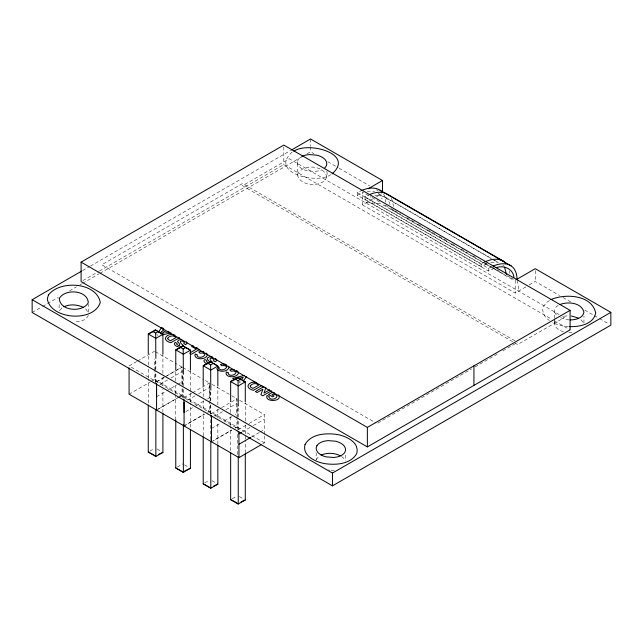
<?xml version="1.0" encoding="UTF-8"?>
<svg xmlns="http://www.w3.org/2000/svg" width="643" height="643" viewBox="0 0 643 643"><rect width="100%" height="100%" fill="white"/><g stroke="black" fill="none" stroke-linecap="round" stroke-linejoin="round"><path stroke-width="0.48" stroke-dasharray="3.21 2.41" d="M148.26 403.04L148.26 379.024M148.26 378.02L148.26 366.012M148.26 365.007L148.26 354.004M151.177 381.428L154.577 379.458L154.577 371.67M154.577 370.698L154.577 359.011M155.301 382.963L155.301 370.955M155.301 369.95L155.301 358.939M155.855 382.408L155.855 373.398M155.855 369.395L155.855 359.389M162.904 412.364L162.904 389.353M162.904 385.342L162.904 377.337M162.904 373.334L162.904 355.322M175.772 419.927L175.772 394.906M175.772 393.902L175.772 381.894M175.772 380.897L175.772 370.882M180.386 396.329L182.09 395.349L182.09 388.533M182.09 384.635L182.09 367.105L165.09 376.919M182.813 397.84L182.813 385.832M182.813 384.835L182.813 375.825M183.368 398.29L183.368 387.279M183.368 386.282L183.368 375.271M190.416 427.249L190.416 403.233M190.416 402.229L190.416 370.207M203.212 435.769L203.212 412.75M203.212 408.747L203.212 400.734M203.212 396.731L203.212 386.724M209.53 411.19L207.826 412.171L209.53 411.19L209.53 382.947L202.666 378.984M210.253 439.708L210.253 414.687M210.253 413.682L210.253 404.68M210.253 400.677L210.253 390.663M210.808 414.132L210.808 402.124M210.808 401.119L210.808 391.113M217.848 444.088L217.848 422.073M217.848 418.071L217.848 409.061M217.848 405.058L217.848 387.046M230.644 450.606L230.644 426.582M230.644 425.586L230.644 413.578M230.644 412.573L230.644 401.57M236.962 427.024L235.266 428.013L236.962 427.024L236.962 419.236M236.962 418.432L236.962 398.789L230.106 394.826M237.693 454.545L237.693 430.529M237.693 429.524L237.693 417.516M237.693 416.511L237.693 406.505M238.248 429.974L238.248 417.966M238.248 416.961L238.248 406.955M245.288 452.929L245.288 439.916M245.288 438.92L245.288 434.909M245.288 433.912L245.288 421.904M245.288 420.9L245.288 402.888M262.706 443.855L264.402 442.866L264.402 435.231M264.402 434.274L264.402 414.631L239.534 400.276M583.94 323.083L583.948 316.123M88.429 312.16L88.453 304.42M182.017 383.847L182.017 367.065L175.153 363.102M192.522 392.76L209.53 382.947L209.53 397.824L205.286 400.284M221.658 407.622L236.962 398.789L236.962 413.666L235.266 414.647M554.491 318.518C554.604 314.106 553.157 307.909 558.1 305.489M316.493 459.753L316.911 458.531L319.675 455.943M563.421 331.692C559.426 330.615 554.764 327.986 554.491 323.389L555.078 321.227M326.813 171.118C330.743 188.166 299.638 188.52 297.42 174.566L297.42 161.779L298.183 159.649A13.222 7.636 0 0 1 301.511 156.659M297.42 174.566C301.961 163.467 324.602 165.002 326.813 177.018M59.823 310.312L62.315 307.571M88.34 315.335C86.066 320.769 79.234 322.006 73.953 321.813M240.41 380.785L239.252 382.231L240.611 383.019M292.147 152.094C268.428 172.967 318.14 184.951 331.217 174.325M549.468 300.57L546.574 302.515L543.777 306.036L542.708 309.926L543.456 313.921L545.947 317.746L549.355 320.576M156.587 396.707L165.91 391.29M166.754 390.799L176.929 384.892M177.773 384.401L182.017 381.942M156.587 410.073L177.773 397.768M178.625 397.27L182.017 395.3M185.795 411.608L192.57 407.67M195.962 405.701L204.442 400.774M184.099 425.955L204.442 414.14L184.019 425.915M211.531 428.431L220.01 423.512M224.246 421.044L231.882 416.616M211.531 441.797L231.882 429.982L213.163 440.768M251.686 436.886L259.314 432.458M260.166 431.967L264.402 429.5M82.609 270.566L89.57 266.548M90.438 266.041L290.532 150.518M82.834 280.629L98.5 271.587M99.368 271.089L283.82 164.592L551.003 318.848M32.15 312.482L41.723 306.96M42.591 306.454L58.248 297.412M69.557 290.885L76.517 286.866M79.997 284.857L81.741 283.852M82.609 283.354L99.135 273.805M100.011 273.307L301.84 156.779M307.065 153.765L310.537 151.756L314.009 153.757M368.535 195.576L362.459 192.072L362.459 204.852L373.028 198.751M376.468 196.766L381.629 193.792M136.726 361.527L129.074 365.947L238.899 429.355L245.698 425.425M137.57 361.036L154.577 351.223M129.074 394.191L150.325 381.918M156.506 381.789L165.862 376.388M166.714 375.898L182.017 367.065M156.587 381.829L164.238 377.409M158.282 409.093L179.542 396.819M184.019 397.671L191.67 393.251M211.459 413.513L220.814 408.112M149.827 451.177L154.521 448.46M249.098 423.464L264.402 414.631M177.339 467.059L182.813 463.9M362.459 204.852L515.204 293.047L525.773 286.939M529.213 284.953L535.233 281.481L559.571 295.531M204.771 482.901L209.473 480.192M232.211 498.743L236.905 496.026M377.771 423.07L471.576 368.913M475.048 366.912L499.37 352.87M502.842 350.861L517.607 342.341M159.922 384.337L167.598 379.933M171.006 377.971L182.09 371.606M187.434 400.219L195.11 395.815M198.518 393.854L209.602 387.496M214.866 416.061L222.542 411.657M225.958 409.695L237.042 403.338M242.307 431.903L249.982 427.499M253.39 425.537L264.474 419.172M494.338 268.34L488.527 271.024L357.387 195.303L357.387 192.611L361.101 190.698M357.387 195.303L362.371 192.948M486.855 263.823L481.052 266.499L365.031 199.515L365.031 196.822L368.744 194.909M365.031 199.515L370.834 196.838M365.031 196.822L481.052 263.799L484.758 261.894M357.387 192.611L488.527 268.324L492.241 266.411M563.839 316.179L568.886 315.777M367.185 191.501L370.183 191.172L374.652 191.751M374.829 195.705L380.616 195.536L385.334 197.288L490.963 258.269M490.842 262.69L496.629 262.521M334.368 470.218L330.542 470.29M568.878 332.688L572.696 332.616M366.148 202.722L382.175 203.453M569.095 319.917L565.293 319.442L558.719 316.927M568.597 326.676L561.757 325.76L555.423 323.871L552.345 322.312M328.372 470.001L329.996 470.25M327.874 161.763L338.282 167.767M339.142 168.273L369.484 185.787M376.42 189.789L378.148 190.786M563.043 297.54L570.871 302.057M584.776 310.087L593.465 315.102M594.333 315.6L598.681 318.108M599.549 318.615L609.114 324.136M494.427 260.27L498.759 262.77M378.566 193.583L491.469 258.767M492.337 259.266L498.413 262.778M502.762 265.286L504.498 266.282M372.008 197.578L379.812 202.087M385.02 205.093L390.229 208.107M391.097 208.605L393.701 210.108M394.569 210.607L400.645 214.119M406.722 217.623L414.534 222.132M417.998 224.134L422.338 226.641M427.547 229.647L435.359 234.156M438.831 236.166L446.644 240.675M451.852 243.681L455.324 245.682M461.393 249.195L467.469 252.699M472.677 255.705L476.15 257.706M484.83 262.722L488.302 264.723M491.774 266.724L502.183 272.745M507.391 275.751L509.995 277.254M510.863 277.752L513.468 279.255M390.623 209.007L506.644 275.992M382.987 204.804L514.127 280.517M559.169 314.556L289.286 158.741L242.515 185.739L514.135 342.558M562.641 316.557L564.377 317.562L517.607 344.56L515.003 343.057M554.475 320.849L570.092 329.867M515.003 340.838L242.515 183.52L101.811 264.755L376.034 423.07M156.739 334.593L158.065 335.357M155.437 351.713L174.301 362.604M182.95 367.603L201.814 378.494M212.102 384.434L229.246 394.328M154.577 379.458L264.402 442.866M156.988 448.991L161.216 451.426M184.501 464.873L188.729 467.308M211.941 480.715L216.161 483.15M239.381 496.549L243.601 498.992M341.537 456.434L343.804 458.322L345.195 460.444M580.942 319.724L583.531 322.85M385.334 197.288L388.677 200.849L390.188 205.053M378.317 193.599L381.034 196.637L382.111 199.025M85.68 308.913L88.019 312.136M556.404 315.062L554.957 312.948L554.491 310.73M216.739 369.13L216.217 368.013M391.306 198.301L392.503 200.946L393.412 206.524M383.662 194.09L384.86 196.742L385.768 202.312M517.454 280.308L518.901 290.909M297.42 161.779L297.661 164.005L298.882 166.151A16.38 9.46 0 0 0 307.338 170.821L314.941 171.448L318.59 170.909A13.222 7.636 0 0 0 321.797 169.824M509.248 270.968L509.425 273.508M59.116 304.661L59.132 310.657M554.491 319.491L554.491 323.389M535.233 270.663L535.233 281.481M515.204 280.26L515.204 293.047M488.527 268.324L488.527 271.024M481.052 263.799L481.052 266.499M345.588 455.115L345.588 461.015M316.179 452.809L316.179 459.689M310.537 138.968L310.537 145.857M310.537 146.837L310.537 151.756M283.82 147.03L283.82 164.592"/><path stroke-width="0.96" d="M129.074 367.892L129.074 394.191L238.971 457.639L261.01 444.835M162.904 413.369L162.904 452.399L155.855 456.466L148.26 452.077L148.26 405.042M148.26 354.004L148.26 333.982L155.301 329.915L162.904 334.304L162.904 354.317M155.855 409.43L155.855 456.466L154.015 455.059M155.855 358.384L155.67 333.138L153.187 331.7L148.26 333.982L155.855 338.371L162.904 334.304L155.301 329.915M156.506 383.59L156.587 396.707M156.587 410.073L156.587 383.775M190.416 429.251L190.416 468.281L183.368 472.348L175.772 467.959L175.772 419.927M175.772 369.886L175.772 349.872L182.813 345.805L190.416 350.186L190.416 370.207M183.368 424.308L183.368 472.348L175.772 467.959M183.368 374.274L183.183 349.02L180.699 347.582L175.772 349.872L183.368 354.253L190.416 350.186L182.813 345.805M184.099 425.955L184.019 399.472M217.848 445.093L217.848 484.123L210.808 488.19L203.212 483.801L203.212 436.766M203.212 385.728L203.212 365.706L210.253 361.639L217.848 366.028L217.848 386.049M210.808 441.154L210.808 488.19L203.212 483.801M210.808 390.116L210.623 364.862L208.139 363.424L203.212 365.706L210.808 370.095L217.848 366.028L210.253 361.639M211.531 441.797L211.459 415.314M245.288 453.926L245.288 499.965L238.248 504.032L230.644 499.643L230.644 452.608M230.644 401.57L230.644 381.548L237.693 377.481L245.288 381.87L245.288 401.883M238.248 456.996L238.248 504.032L236.399 502.625M238.248 405.95L238.055 380.704L235.571 379.266L230.644 381.548L238.248 385.937L245.288 381.87L237.693 377.481M238.971 457.639L238.899 432.056M265.905 387.633L264.024 393.058L269.658 389.803M158.379 332.206L161.65 327.44L163.7 328.629L162.55 330.229L166.28 332.383L169.013 331.692M160.26 333.363L161.698 331.418L164.246 332.889L160.67 333.789M243.07 381.106L246.607 376.493M241.559 379.338L243.295 377.168L238.465 378.494M332.085 173.923C355.41 153.331 307.161 141.243 293.883 151.29M238.971 444.273L250.842 437.377M81.098 262.119L283.82 145.077L570.092 310.352L570.092 329.867L367.362 446.909L81.098 281.634L81.098 262.119L367.362 427.394L570.092 310.352M516.04 279.777L535.233 268.694L610.85 312.353L610.85 325.141L332.463 485.867L32.15 312.482L32.15 299.694L81.741 271.065M291.4 150.02L310.537 138.968L382.489 180.506L382.489 192.305M368.302 188.696L382.489 180.506M153.187 331.7L155.493 330.373M155.67 333.138L157.977 331.804M179.485 337.736L170.837 342.727C159.761 339.641 168.144 332.214 174.952 335.172M180.699 347.582L183.006 346.255M183.183 349.02L185.489 347.686M193.133 345.621L191.678 346.456L196.356 349.165L190.031 352.814M199.7 349.406L191.124 354.357L189.87 353.634M208.139 363.424L210.438 362.097M210.623 364.862L212.921 363.528M235.571 379.266L237.878 377.939M238.055 380.704L240.361 379.37M262.022 385.39L253.382 390.381C243.094 387.56 249.54 380.56 256.629 382.489M264.008 386.539L255.367 391.531L257.112 392.543L262.891 389.208L260.929 394.746L262.762 395.807L271.41 390.815M183.183 471.898L184.718 471.014M32.15 299.694L332.463 473.079L610.85 312.353M238.899 433.856L241.455 432.385M63.842 306.799C69.822 303.954 77.088 304.493 83.027 307.193M158.797 454.304L162.904 452.399M185.489 470.563L190.416 468.281M213.749 486.028L217.848 484.123M241.181 501.87L245.288 499.965M559.651 304.645C567.608 301.358 581.449 302.387 583.948 312.152C582.96 318.349 575.364 319.949 570.052 319.892M361.101 190.698C366.928 188.11 374.186 186.566 379.949 190.135L511.097 265.848C515.332 268.694 516.98 273.974 516.972 278.869M369.653 194.556C375.239 192.144 382.143 190.971 387.592 194.347L503.614 261.323L505.679 263.067M484.758 261.894C490.585 259.306 497.851 257.763 503.614 261.323M493.157 266.057C498.735 263.646 505.647 262.481 511.097 265.848M550.914 299.598C565.028 293.409 591.833 294.655 595.723 312.956C593.529 324.369 579.399 326.901 569.577 326.652M321.114 455.051C327.174 452.551 334.416 452.768 340.251 455.783M495.946 267.818C503.381 264.739 513.307 268.782 513.91 277.471M244.597 375.327L232.613 378.397L234.607 379.547M162.51 334.85L171.014 332.849M181.487 339.536L178.545 340.099L177.484 341.658C180.651 343.933 180.603 347.654 176.672 344.262L177.114 343.41L175.153 342.365C171.978 345.428 179.542 348.233 181.929 346.521A2.982 1.72 0 0 0 182.805 345.452L182.805 345.018C178.191 341.851 180.876 339.022 184.42 342.574L183.834 343.692L185.835 344.648L186.912 343.209L186.325 341.73M209.313 362.813L206.636 361.816L206.797 360.546L204.836 359.509C202.432 360.876 205.221 363.199 206.869 363.616M571.346 316.002L578.29 318.036M212.286 356.865L209.055 356.889L207.223 358.247L207.376 359.357L209.939 362.218M274.625 392.961L271.973 392.511L268.533 394.505L272.592 396.844L274.047 396.008L271.893 394.762L272.986 394.127C282.502 395.059 272.206 402.51 268.967 397.406L269.232 396.401L267.038 395.501C264.064 402.486 283.177 401.891 278.532 394.915M203.847 351.834L203.043 351.617A4.581 2.644 0 0 0 200.52 351.504L198.727 351.898L200.013 353.264L202.183 352.903L204.353 353.698A2.926 1.688 0 0 1 204.876 354.751C203.558 357.339 198.84 358.569 197.031 355.852L197.401 354.84L195.126 354.004C193.238 359.783 205.109 360.273 207.15 355.635A5.586 3.223 0 0 0 206.789 353.674L206.202 353.079M217.607 366.823L219.126 367.386L218.757 368.391C220.565 371.115 225.275 369.886 226.601 367.298A2.926 1.688 0 0 0 226.079 366.245L223.909 365.449L221.739 365.803L220.445 364.436L222.237 364.051A4.581 2.644 0 0 1 224.769 364.155L226.352 364.677M148.26 452.077L153.187 454.577M230.644 499.643L235.571 502.143M196.412 347.509L198.06 348.458M217.302 369.661C220.686 372.201 226.449 371.831 228.868 368.182A5.586 3.223 0 0 0 228.514 366.213M236.528 370.497L237.926 371.646A5.586 3.223 0 0 1 238.28 373.615C236.246 378.245 224.375 377.762 226.264 371.976L228.538 372.819L228.169 373.824C229.977 376.549 234.687 375.319 236.005 372.731A2.926 1.688 0 0 0 235.491 371.678L233.313 370.882L231.15 371.236L229.856 369.87L231.649 369.484A4.581 2.644 0 0 1 234.181 369.588M379.949 190.135L382.014 191.871M215.421 358.36L216.595 359.863L216.056 361.318L215.518 361.792L213.516 360.827L214.103 359.71C210.558 356.166 207.882 358.987 212.495 362.154L212.487 362.588A2.982 1.72 0 0 1 212.343 362.982M504.699 267.826L506.539 274.473M211.459 418.014L211.531 428.431M184.019 402.172L184.099 412.589M473.931 365.875L473.931 385.382M367.362 427.394L367.362 446.909M332.463 473.079L332.463 485.867M324.337 168.273A13.222 7.636 0 0 0 326.049 166.368L326.813 164.23L326.572 162.012L325.35 159.858A16.38 9.46 0 0 0 316.895 155.196L309.291 154.561L305.642 155.108A13.222 7.636 0 0 0 302.443 156.193M59.293 298.456C59.799 311.18 82.593 312.836 88.276 302.757C87.769 290.041 64.975 288.377 59.293 298.456M167.694 338.25L168.104 339.367L170.419 340.798L176.142 337.495C173.706 335.099 169.639 335.542 167.694 338.25M250.24 385.904L250.649 387.022L252.956 388.452L258.687 385.149C256.244 382.754 252.177 383.196 250.24 385.904M305.055 444.458C301.929 455.847 315.761 462.092 324.876 463.643C335.919 465.202 350.459 464.35 356.704 453.628C359.839 442.239 345.998 435.994 336.892 434.435C325.848 432.884 311.3 433.736 305.055 444.458M48.442 295.016L47.285 298.899C50.701 319.772 94.232 322.617 100.276 302.323C96.346 281.939 59.55 280.01 48.442 295.016M316.911 445.744L316.179 447.89L316.452 450.108L317.706 452.254A16.38 9.46 0 0 0 326.218 456.884L333.83 457.478L337.462 456.916A13.222 7.636 0 0 0 344.849 452.334L345.588 450.196L345.315 447.978L344.061 445.824A16.38 9.46 0 0 0 335.55 441.202L327.938 440.608L324.297 441.17A13.222 7.636 0 0 0 316.911 445.744"/></g></svg>
